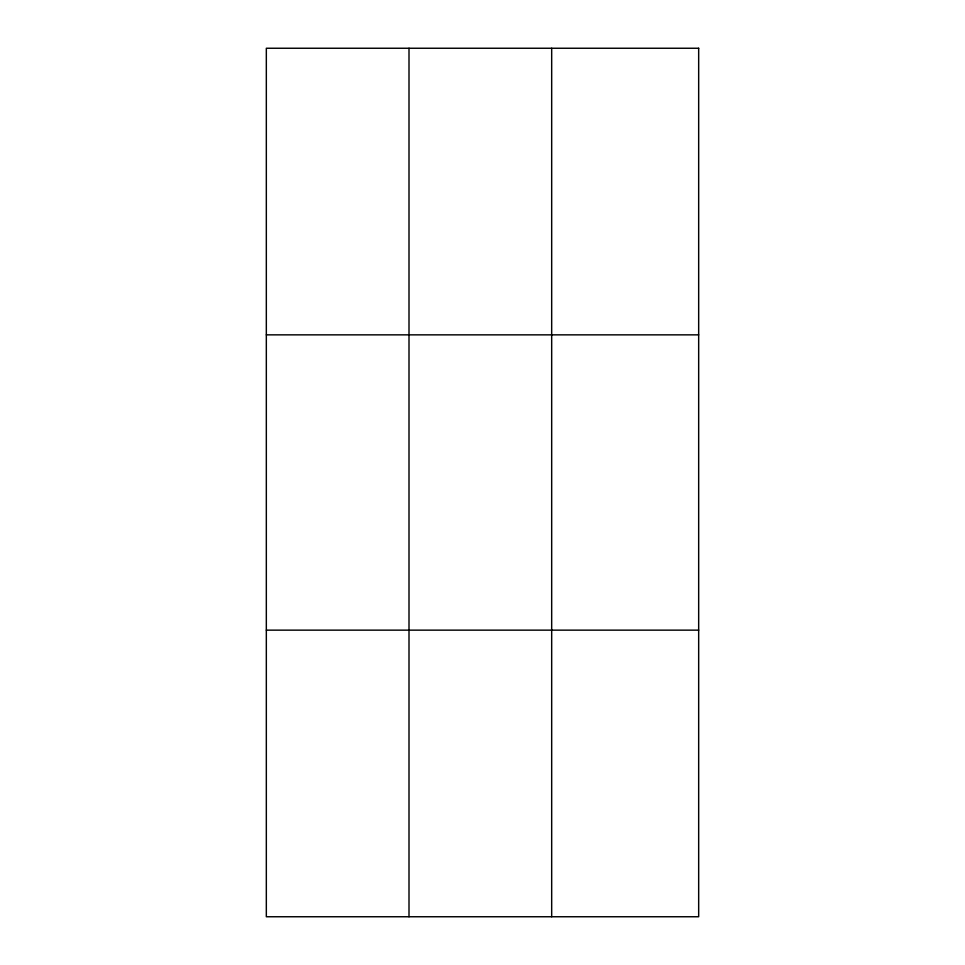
<?xml version="1.0" encoding="UTF-8"?>
<svg xmlns="http://www.w3.org/2000/svg" width="965" height="965" viewBox="0 0 965 965"><rect width="100%" height="100%" fill="white"/><g stroke="black" fill="none" stroke-linecap="round" stroke-linejoin="round"><path stroke-width="1.45" d="M409.003 916.75L409.003 48.25M551.678 916.75L551.678 48.25M266.328 334.855L698.672 334.855M266.328 630.145L698.672 630.145M698.672 48.25L698.672 916.75L266.328 916.75L266.328 48.25L698.672 48.25"/></g></svg>
